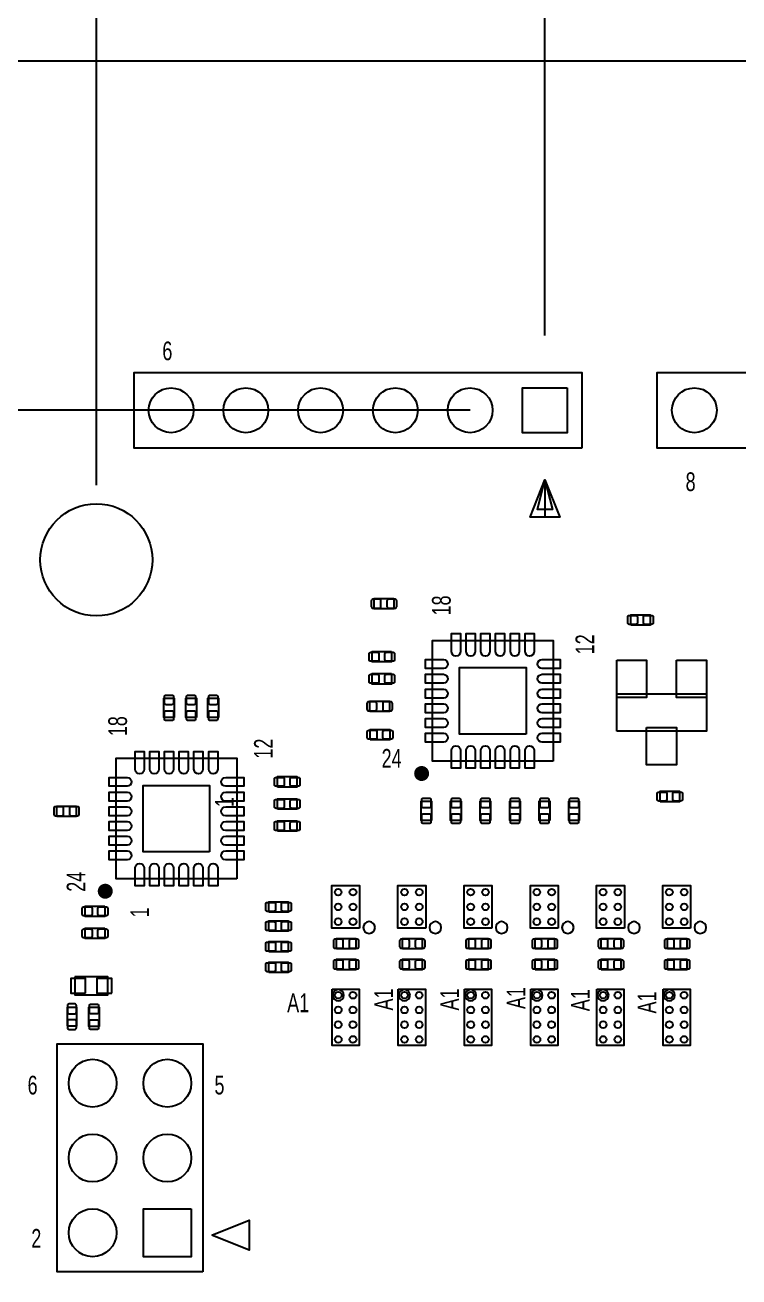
# Model space of a CAD drawing. Extents: x -44 to 161, y -41 to 105.
# Drawn here: x 45.61 to 69.87, y 24.43 to 66.96 of the extents above; entities that cross this region are included whole.
import ezdxf
from ezdxf.enums import TextEntityAlignment as Align

# ---------------------------------------------------------------- set-up
doc = ezdxf.new("R2010")
doc.units = 0
for name, color, linetype in [('BG_DIMENSIONS_ASSEMBLY', 140, 'CONTINUOUS'), ('BG_OUTLINE', 171, 'CONTINUOUS'), ('PG_ASSEMBLY_TOP', 111, 'CONTINUOUS'), ('PIN_TOP', 4, 'CONTINUOUS')]:
    doc.layers.add(name, color=color, linetype=linetype)

msp = doc.modelspace()

# ---------------------------------------------------------------- linework, layer by layer
at = {"layer": 'BG_DIMENSIONS_ASSEMBLY'}
for points in [[(63.2698, 56.4118), (63.2698, 84.4298)], [(48.0298, 51.3318), (48.0298, 83.7252)], [(60.7298, 53.8718), (-8.5492, 53.8718), (-12.0492, 56.801), (-22.678, 56.801)]]:
    msp.add_lwpolyline(points, dxfattribs=at)
at = {"layer": 'BG_OUTLINE'}
msp.add_lwpolyline([(-6.25, -6.25), (115.9748, -6.25), (115.9748, 65.7336), (-6.25, 65.7336), (-6.25, -6.25)], dxfattribs=at)
at = {"layer": 'PG_ASSEMBLY_TOP'}
for points in [[(64.5398, 52.6018), (64.5398, 55.1418), (49.2998, 55.1418), (49.2998, 52.6018), (64.5398, 52.6018)], [(87.3998, 52.6018), (87.3998, 55.1418), (67.0798, 55.1418), (67.0798, 52.6018), (87.3998, 52.6018)], [(63.2734, 51.5137), (63.7814, 50.2437), (62.7654, 50.2437), (63.2734, 51.5137), (63.5274, 50.4977), (63.0194, 50.4977), (63.2734, 51.5137), (63.2734, 50.2437)], [(58.1335, 47.4788), (58.1335, 47.1232), (57.4731, 47.1232), (57.4731, 47.4788), (58.1335, 47.4788)], [(66.1865, 46.5722), (66.1865, 46.9278), (66.8469, 46.9278), (66.8469, 46.5722), (66.1865, 46.5722)], [(63.55, 41.95), (59.45, 41.95), (59.45, 46.05), (63.55, 46.05), (63.55, 41.95)], [(58.0635, 45.6778), (58.0635, 45.3222), (57.4031, 45.3222), (57.4031, 45.6778), (58.0635, 45.6778)], [(58.0635, 44.9278), (58.0635, 44.5722), (57.4031, 44.5722), (57.4031, 44.9278), (58.0635, 44.9278)], [(50.6778, 43.4365), (50.3222, 43.4365), (50.3222, 44.0969), (50.6778, 44.0969), (50.6778, 43.4365)], [(51.4278, 43.4365), (51.0722, 43.4365), (51.0722, 44.0969), (51.4278, 44.0969), (51.4278, 43.4365)], [(52.1778, 43.4365), (51.8222, 43.4365), (51.8222, 44.0969), (52.1778, 44.0969), (52.1778, 43.4365)], [(57.3278, 43.6372), (57.3278, 43.9928), (57.9882, 43.9928), (57.9882, 43.6372), (57.3278, 43.6372)], [(57.3373, 42.6732), (57.3373, 43.0288), (57.9977, 43.0288), (57.9977, 42.6732), (57.3373, 42.6732)], [(52.8, 37.95), (48.7, 37.95), (48.7, 42.05), (52.8, 42.05), (52.8, 37.95)], [(54.1865, 41.0722), (54.1865, 41.4278), (54.8469, 41.4278), (54.8469, 41.0722), (54.1865, 41.0722)], [(67.1865, 40.5722), (67.1865, 40.9278), (67.8469, 40.9278), (67.8469, 40.5722), (67.1865, 40.5722)], [(46.6865, 40.0722), (46.6865, 40.4278), (47.3469, 40.4278), (47.3469, 40.0722), (46.6865, 40.0722)], [(54.1865, 40.3222), (54.1865, 40.6778), (54.8469, 40.6778), (54.8469, 40.3222), (54.1865, 40.3222)], [(59.4198, 39.9365), (59.0642, 39.9365), (59.0642, 40.5969), (59.4198, 40.5969), (59.4198, 39.9365)], [(60.4238, 39.9365), (60.0682, 39.9365), (60.0682, 40.5969), (60.4238, 40.5969), (60.4238, 39.9365)], [(61.4278, 39.9365), (61.0722, 39.9365), (61.0722, 40.5969), (61.4278, 40.5969), (61.4278, 39.9365)], [(62.4318, 39.9365), (62.0762, 39.9365), (62.0762, 40.5969), (62.4318, 40.5969), (62.4318, 39.9365)], [(63.4358, 39.9365), (63.0802, 39.9365), (63.0802, 40.5969), (63.4358, 40.5969), (63.4358, 39.9365)], [(64.4398, 39.9365), (64.0842, 39.9365), (64.0842, 40.5969), (64.4398, 40.5969), (64.4398, 39.9365)], [(54.1865, 39.5722), (54.1865, 39.9278), (54.8469, 39.9278), (54.8469, 39.5722), (54.1865, 39.5722)], [(56.9724, 36.2761), (56.0276, 36.2761), (56.0276, 37.7239), (56.9724, 37.7239), (56.9724, 36.2761)], [(59.2224, 36.2761), (58.2776, 36.2761), (58.2776, 37.7239), (59.2224, 37.7239), (59.2224, 36.2761)], [(61.4724, 36.2761), (60.5276, 36.2761), (60.5276, 37.7239), (61.4724, 37.7239), (61.4724, 36.2761)], [(63.7224, 36.2761), (62.7776, 36.2761), (62.7776, 37.7239), (63.7224, 37.7239), (63.7224, 36.2761)], [(65.9724, 36.2761), (65.0276, 36.2761), (65.0276, 37.7239), (65.9724, 37.7239), (65.9724, 36.2761)], [(68.2224, 36.2761), (67.2776, 36.2761), (67.2776, 37.7239), (68.2224, 37.7239), (68.2224, 36.2761)], [(48.3143, 37.0288), (48.3143, 36.6732), (47.6539, 36.6732), (47.6539, 37.0288), (48.3143, 37.0288)], [(53.8873, 36.8232), (53.8873, 37.1788), (54.5477, 37.1788), (54.5477, 36.8232), (53.8873, 36.8232)], [(48.3143, 36.2788), (48.3143, 35.9232), (47.6539, 35.9232), (47.6539, 36.2788), (48.3143, 36.2788)], [(53.8873, 36.1732), (53.8873, 36.5288), (54.5477, 36.5288), (54.5477, 36.1732), (53.8873, 36.1732)], [(53.8873, 35.4732), (53.8873, 35.8288), (54.5477, 35.8288), (54.5477, 35.4732), (53.8873, 35.4732)], [(56.1865, 35.5722), (56.1865, 35.9278), (56.8469, 35.9278), (56.8469, 35.5722), (56.1865, 35.5722)], [(58.4365, 35.5722), (58.4365, 35.9278), (59.0969, 35.9278), (59.0969, 35.5722), (58.4365, 35.5722)], [(60.6865, 35.5722), (60.6865, 35.9278), (61.3469, 35.9278), (61.3469, 35.5722), (60.6865, 35.5722)], [(62.9365, 35.5722), (62.9365, 35.9278), (63.5969, 35.9278), (63.5969, 35.5722), (62.9365, 35.5722)], [(65.1865, 35.5722), (65.1865, 35.9278), (65.8469, 35.9278), (65.8469, 35.5722), (65.1865, 35.5722)], [(67.4365, 35.5722), (67.4365, 35.9278), (68.0969, 35.9278), (68.0969, 35.5722), (67.4365, 35.5722)], [(53.8873, 34.7732), (53.8873, 35.1288), (54.5477, 35.1288), (54.5477, 34.7732), (53.8873, 34.7732)], [(56.1865, 34.8672), (56.1865, 35.2228), (56.8469, 35.2228), (56.8469, 34.8672), (56.1865, 34.8672)], [(58.4365, 34.8672), (58.4365, 35.2228), (59.0969, 35.2228), (59.0969, 34.8672), (58.4365, 34.8672)], [(60.6865, 34.8672), (60.6865, 35.2228), (61.3469, 35.2228), (61.3469, 34.8672), (60.6865, 34.8672)], [(62.9365, 34.8672), (62.9365, 35.2228), (63.5969, 35.2228), (63.5969, 34.8672), (62.9365, 34.8672)], [(65.1865, 34.8672), (65.1865, 35.2228), (65.8469, 35.2228), (65.8469, 34.8672), (65.1865, 34.8672)], [(67.4365, 34.8672), (67.4365, 35.2228), (68.0969, 35.2228), (68.0969, 34.8672), (67.4365, 34.8672)], [(47.2987, 34.6254), (47.2987, 34.0158), (48.4163, 34.0158), (48.4163, 34.6254), (47.2987, 34.6254)], [(56.041, 34.209), (56.959, 34.209), (56.959, 32.291), (56.041, 32.291), (56.041, 34.209)], [(58.291, 34.209), (59.209, 34.209), (59.209, 32.291), (58.291, 32.291), (58.291, 34.209)], [(60.541, 34.209), (61.459, 34.209), (61.459, 32.291), (60.541, 32.291), (60.541, 34.209)], [(62.791, 34.209), (63.709, 34.209), (63.709, 32.291), (62.791, 32.291), (62.791, 34.209)], [(65.041, 34.209), (65.959, 34.209), (65.959, 32.291), (65.041, 32.291), (65.041, 34.209)], [(67.291, 34.209), (68.209, 34.209), (68.209, 32.291), (67.291, 32.291), (67.291, 34.209)], [(47.036, 32.9567), (47.3662, 32.9567), (47.3662, 33.5867), (47.036, 33.5867), (47.036, 32.9567)], [(48.1286, 32.9375), (47.773, 32.9375), (47.773, 33.5979), (48.1286, 33.5979), (48.1286, 32.9375)], [(51.6493, 24.5983), (46.6963, 24.5983), (46.6963, 32.3453), (51.6493, 32.3453), (51.6493, 24.5983)]]:
    msp.add_lwpolyline(points, dxfattribs=at)
for points in [[(65.71, 42.972), (65.71, 44.242), (68.758, 44.242), (68.758, 42.972)], [(51.9526, 25.8459), (53.2226, 26.3539), (53.2226, 25.3379)]]:
    msp.add_lwpolyline(points, close=True, dxfattribs=at)
at = {"layer": 'PG_ASSEMBLY_TOP', "const_width": 0.254}
for points in [[(59.2101, 41.5332, 1), (58.9561, 41.5332, 1), (59.2101, 41.5332)], [(48.4601, 37.5332, 1), (48.2061, 37.5332, 1), (48.4601, 37.5332)]]:
    msp.add_lwpolyline(points, format="xyb", dxfattribs=at)
at = {"layer": 'PG_ASSEMBLY_TOP'}
for points in [[(57.5, 36.3, 1), (57.1, 36.3, 1)], [(59.75, 36.3, 1), (59.35, 36.3, 1)], [(62, 36.3, 1), (61.6, 36.3, 1)], [(64.25, 36.3, 1), (63.85, 36.3, 1)], [(66.5, 36.3, 1), (66.1, 36.3, 1)], [(68.75, 36.3, 1), (68.35, 36.3, 1)]]:
    msp.add_lwpolyline(points, format="xyb", close=True, dxfattribs=at)
for points in [[(56.4405, 34, 1), (56.0595, 34, 1), (56.4405, 34)], [(58.6905, 34, 1), (58.3095, 34, 1), (58.6905, 34)], [(60.9405, 34, 1), (60.5595, 34, 1), (60.9405, 34)], [(63.1905, 34, 1), (62.8095, 34, 1), (63.1905, 34)], [(65.4405, 34, 1), (65.0595, 34, 1), (65.4405, 34)], [(67.6905, 34, 1), (67.3095, 34, 1), (67.6905, 34)]]:
    msp.add_lwpolyline(points, format="xyb", dxfattribs=at)
at = {"layer": 'PIN_TOP'}
for points in [[(64.0318, 54.6338), (64.0318, 53.1098), (62.5078, 53.1098), (62.5078, 54.6338)], [(62.6303, 42.8697), (60.3697, 42.8697), (60.3697, 45.1303), (62.6303, 45.1303)], [(65.71, 45.385), (66.726, 45.385), (66.726, 44.115), (65.71, 44.115)], [(67.742, 45.385), (68.758, 45.385), (68.758, 44.115), (67.742, 44.115)], [(66.726, 43.099), (67.742, 43.099), (67.742, 41.829), (66.726, 41.829)], [(51.8803, 38.8697), (49.6197, 38.8697), (49.6197, 41.1303), (51.8803, 41.1303)], [(47.667, 34.0666), (47.667, 34.5746), (47.159, 34.5746), (47.159, 34.0666)], [(48.556, 34.0666), (48.556, 34.5746), (48.048, 34.5746), (48.048, 34.0666)], [(51.2556, 26.7446), (51.2556, 25.119), (49.63, 25.119), (49.63, 26.7446)]]:
    msp.add_lwpolyline(points, close=True, dxfattribs=at)
for points in [[(57.4223, 47.1486), (57.6509, 47.1486, 0.414214), (57.7017, 47.1994), (57.7017, 47.4026, 0.414214), (57.6509, 47.4534), (57.4223, 47.4534, 0.414214), (57.3715, 47.4026), (57.3715, 47.1994, 0.414214)], [(57.9557, 47.1486), (58.1843, 47.1486, 0.414214), (58.2351, 47.1994), (58.2351, 47.4026, 0.414214), (58.1843, 47.4534), (57.9557, 47.4534, 0.414214), (57.9049, 47.4026), (57.9049, 47.1994, 0.414214)], [(66.0849, 46.6484), (66.0849, 46.8516, -0.414214), (66.1357, 46.9024), (66.3643, 46.9024, -0.414214), (66.4151, 46.8516), (66.4151, 46.6484, -0.414214), (66.3643, 46.5976), (66.1357, 46.5976, -0.414214)], [(66.6183, 46.6484), (66.6183, 46.8516, -0.414214), (66.6691, 46.9024), (66.8977, 46.9024, -0.414214), (66.9485, 46.8516), (66.9485, 46.6484, -0.414214), (66.8977, 46.5976), (66.6691, 46.5976, -0.414214)], [(60.0976, 45.6767), (60.0976, 46.2863), (60.4024, 46.2863), (60.4024, 45.6767, -1)], [(60.5976, 45.6767), (60.5976, 46.2863), (60.9024, 46.2863), (60.9024, 45.6767, -1)], [(61.0976, 45.6767), (61.0976, 46.2863), (61.4024, 46.2863), (61.4024, 45.6767, -1)], [(61.5976, 45.6767), (61.5976, 46.2863), (61.9024, 46.2863), (61.9024, 45.6767, -1)], [(62.0976, 45.6767), (62.0976, 46.2863), (62.4024, 46.2863), (62.4024, 45.6767, -1)], [(62.5976, 45.6767), (62.5976, 46.2863), (62.9024, 46.2863), (62.9024, 45.6767, -1)], [(57.6317, 45.6016), (57.6317, 45.3984, -0.414214), (57.5809, 45.3476), (57.3523, 45.3476, -0.414214), (57.3015, 45.3984), (57.3015, 45.6016, -0.414214), (57.3523, 45.6524), (57.5809, 45.6524, -0.414214)], [(58.1651, 45.6016), (58.1651, 45.3984, -0.414214), (58.1143, 45.3476), (57.8857, 45.3476, -0.414214), (57.8349, 45.3984), (57.8349, 45.6016, -0.414214), (57.8857, 45.6524), (58.1143, 45.6524, -0.414214)], [(59.8233, 45.0976), (59.2137, 45.0976), (59.2137, 45.4024), (59.8233, 45.4024, -1)], [(63.1767, 45.4024), (63.7863, 45.4024), (63.7863, 45.0976), (63.1767, 45.0976, -1)], [(57.6317, 44.8516), (57.6317, 44.6484, -0.414214), (57.5809, 44.5976), (57.3523, 44.5976, -0.414214), (57.3015, 44.6484), (57.3015, 44.8516, -0.414214), (57.3523, 44.9024), (57.5809, 44.9024, -0.414214)], [(58.1651, 44.8516), (58.1651, 44.6484, -0.414214), (58.1143, 44.5976), (57.8857, 44.5976, -0.414214), (57.8349, 44.6484), (57.8349, 44.8516, -0.414214), (57.8857, 44.9024), (58.1143, 44.9024, -0.414214)], [(59.8233, 44.5976), (59.2137, 44.5976), (59.2137, 44.9024), (59.8233, 44.9024, -1)], [(63.1767, 44.9024), (63.7863, 44.9024), (63.7863, 44.5976), (63.1767, 44.5976, -1)], [(59.8233, 44.0976), (59.2137, 44.0976), (59.2137, 44.4024), (59.8233, 44.4024, -1)], [(63.1767, 44.4024), (63.7863, 44.4024), (63.7863, 44.0976), (63.1767, 44.0976, -1)], [(50.6016, 43.8683), (50.3984, 43.8683, -0.414214), (50.3476, 43.9191), (50.3476, 44.1477, -0.414214), (50.3984, 44.1985), (50.6016, 44.1985, -0.414214), (50.6524, 44.1477), (50.6524, 43.9191, -0.414214)], [(51.3516, 43.8683), (51.1484, 43.8683, -0.414214), (51.0976, 43.9191), (51.0976, 44.1477, -0.414214), (51.1484, 44.1985), (51.3516, 44.1985, -0.414214), (51.4024, 44.1477), (51.4024, 43.9191, -0.414214)], [(52.1016, 43.8683), (51.8984, 43.8683, -0.414214), (51.8476, 43.9191), (51.8476, 44.1477, -0.414214), (51.8984, 44.1985), (52.1016, 44.1985, -0.414214), (52.1524, 44.1477), (52.1524, 43.9191, -0.414214)], [(57.5056, 43.9674), (57.277, 43.9674, 0.414214), (57.2262, 43.9166), (57.2262, 43.7134, 0.414214), (57.277, 43.6626), (57.5056, 43.6626, 0.414214), (57.5564, 43.7134), (57.5564, 43.9166, 0.414214)], [(58.039, 43.9674), (57.8104, 43.9674, 0.414214), (57.7596, 43.9166), (57.7596, 43.7134, 0.414214), (57.8104, 43.6626), (58.039, 43.6626, 0.414214), (58.0898, 43.7134), (58.0898, 43.9166, 0.414214)], [(59.8233, 43.5976), (59.2137, 43.5976), (59.2137, 43.9024), (59.8233, 43.9024, -1)], [(63.1767, 43.9024), (63.7863, 43.9024), (63.7863, 43.5976), (63.1767, 43.5976, -1)], [(50.6016, 43.3349), (50.3984, 43.3349, -0.414214), (50.3476, 43.3857), (50.3476, 43.6143, -0.414214), (50.3984, 43.6651), (50.6016, 43.6651, -0.414214), (50.6524, 43.6143), (50.6524, 43.3857, -0.414214)], [(51.3516, 43.3349), (51.1484, 43.3349, -0.414214), (51.0976, 43.3857), (51.0976, 43.6143, -0.414214), (51.1484, 43.6651), (51.3516, 43.6651, -0.414214), (51.4024, 43.6143), (51.4024, 43.3857, -0.414214)], [(52.1016, 43.3349), (51.8984, 43.3349, -0.414214), (51.8476, 43.3857), (51.8476, 43.6143, -0.414214), (51.8984, 43.6651), (52.1016, 43.6651, -0.414214), (52.1524, 43.6143), (52.1524, 43.3857, -0.414214)], [(59.8233, 43.0976), (59.2137, 43.0976), (59.2137, 43.4024), (59.8233, 43.4024, -1)], [(63.1767, 43.4024), (63.7863, 43.4024), (63.7863, 43.0976), (63.1767, 43.0976, -1)], [(57.2357, 42.7494), (57.2357, 42.9526, -0.414214), (57.2865, 43.0034), (57.5151, 43.0034, -0.414214), (57.5659, 42.9526), (57.5659, 42.7494, -0.414214), (57.5151, 42.6986), (57.2865, 42.6986, -0.414214)], [(57.7691, 42.7494), (57.7691, 42.9526, -0.414214), (57.8199, 43.0034), (58.0485, 43.0034, -0.414214), (58.0993, 42.9526), (58.0993, 42.7494, -0.414214), (58.0485, 42.6986), (57.8199, 42.6986, -0.414214)], [(59.8233, 42.5976), (59.2137, 42.5976), (59.2137, 42.9024), (59.8233, 42.9024, -1)], [(63.1767, 42.9024), (63.7863, 42.9024), (63.7863, 42.5976), (63.1767, 42.5976, -1)], [(49.3476, 41.6767), (49.3476, 42.2863), (49.6524, 42.2863), (49.6524, 41.6767, -1)], [(49.8476, 41.6767), (49.8476, 42.2863), (50.1524, 42.2863), (50.1524, 41.6767, -1)], [(50.3476, 41.6767), (50.3476, 42.2863), (50.6524, 42.2863), (50.6524, 41.6767, -1)], [(50.8476, 41.6767), (50.8476, 42.2863), (51.1524, 42.2863), (51.1524, 41.6767, -1)], [(51.3476, 41.6767), (51.3476, 42.2863), (51.6524, 42.2863), (51.6524, 41.6767, -1)], [(51.8476, 41.6767), (51.8476, 42.2863), (52.1524, 42.2863), (52.1524, 41.6767, -1)], [(60.4024, 42.3233), (60.4024, 41.7137), (60.0976, 41.7137), (60.0976, 42.3233, -1)], [(60.9024, 42.3233), (60.9024, 41.7137), (60.5976, 41.7137), (60.5976, 42.3233, -1)], [(61.4024, 42.3233), (61.4024, 41.7137), (61.0976, 41.7137), (61.0976, 42.3233, -1)], [(61.9024, 42.3233), (61.9024, 41.7137), (61.5976, 41.7137), (61.5976, 42.3233, -1)], [(62.4024, 42.3233), (62.4024, 41.7137), (62.0976, 41.7137), (62.0976, 42.3233, -1)], [(62.9024, 42.3233), (62.9024, 41.7137), (62.5976, 41.7137), (62.5976, 42.3233, -1)], [(49.0733, 41.0976), (48.4637, 41.0976), (48.4637, 41.4024), (49.0733, 41.4024, -1)], [(52.4267, 41.4024), (53.0363, 41.4024), (53.0363, 41.0976), (52.4267, 41.0976, -1)], [(54.0849, 41.1484), (54.0849, 41.3516, -0.414214), (54.1357, 41.4024), (54.3643, 41.4024, -0.414214), (54.4151, 41.3516), (54.4151, 41.1484, -0.414214), (54.3643, 41.0976), (54.1357, 41.0976, -0.414214)], [(54.6183, 41.1484), (54.6183, 41.3516, -0.414214), (54.6691, 41.4024), (54.8977, 41.4024, -0.414214), (54.9485, 41.3516), (54.9485, 41.1484, -0.414214), (54.8977, 41.0976), (54.6691, 41.0976, -0.414214)], [(49.0733, 40.5976), (48.4637, 40.5976), (48.4637, 40.9024), (49.0733, 40.9024, -1)], [(52.4267, 40.9024), (53.0363, 40.9024), (53.0363, 40.5976), (52.4267, 40.5976, -1)], [(67.0849, 40.6484), (67.0849, 40.8516, -0.414214), (67.1357, 40.9024), (67.3643, 40.9024, -0.414214), (67.4151, 40.8516), (67.4151, 40.6484, -0.414214), (67.3643, 40.5976), (67.1357, 40.5976, -0.414214)], [(67.6183, 40.6484), (67.6183, 40.8516, -0.414214), (67.6691, 40.9024), (67.8977, 40.9024, -0.414214), (67.9485, 40.8516), (67.9485, 40.6484, -0.414214), (67.8977, 40.5976), (67.6691, 40.5976, -0.414214)], [(54.0849, 40.3984), (54.0849, 40.6016, -0.414214), (54.1357, 40.6524), (54.3643, 40.6524, -0.414214), (54.4151, 40.6016), (54.4151, 40.3984, -0.414214), (54.3643, 40.3476), (54.1357, 40.3476, -0.414214)], [(54.6183, 40.3984), (54.6183, 40.6016, -0.414214), (54.6691, 40.6524), (54.8977, 40.6524, -0.414214), (54.9485, 40.6016), (54.9485, 40.3984, -0.414214), (54.8977, 40.3476), (54.6691, 40.3476, -0.414214)], [(59.3436, 40.3683), (59.1404, 40.3683, -0.414214), (59.0896, 40.4191), (59.0896, 40.6477, -0.414214), (59.1404, 40.6985), (59.3436, 40.6985, -0.414214), (59.3944, 40.6477), (59.3944, 40.4191, -0.414214)], [(60.3476, 40.3683), (60.1444, 40.3683, -0.414214), (60.0936, 40.4191), (60.0936, 40.6477, -0.414214), (60.1444, 40.6985), (60.3476, 40.6985, -0.414214), (60.3984, 40.6477), (60.3984, 40.4191, -0.414214)], [(61.3516, 40.3683), (61.1484, 40.3683, -0.414214), (61.0976, 40.4191), (61.0976, 40.6477, -0.414214), (61.1484, 40.6985), (61.3516, 40.6985, -0.414214), (61.4024, 40.6477), (61.4024, 40.4191, -0.414214)], [(62.3556, 40.3683), (62.1524, 40.3683, -0.414214), (62.1016, 40.4191), (62.1016, 40.6477, -0.414214), (62.1524, 40.6985), (62.3556, 40.6985, -0.414214), (62.4064, 40.6477), (62.4064, 40.4191, -0.414214)], [(63.3596, 40.3683), (63.1564, 40.3683, -0.414214), (63.1056, 40.4191), (63.1056, 40.6477, -0.414214), (63.1564, 40.6985), (63.3596, 40.6985, -0.414214), (63.4104, 40.6477), (63.4104, 40.4191, -0.414214)], [(64.3636, 40.3683), (64.1604, 40.3683, -0.414214), (64.1096, 40.4191), (64.1096, 40.6477, -0.414214), (64.1604, 40.6985), (64.3636, 40.6985, -0.414214), (64.4144, 40.6477), (64.4144, 40.4191, -0.414214)], [(46.8643, 40.4024), (46.6357, 40.4024, 0.414214), (46.5849, 40.3516), (46.5849, 40.1484, 0.414214), (46.6357, 40.0976), (46.8643, 40.0976, 0.414214), (46.9151, 40.1484), (46.9151, 40.3516, 0.414214)], [(47.3977, 40.4024), (47.1691, 40.4024, 0.414214), (47.1183, 40.3516), (47.1183, 40.1484, 0.414214), (47.1691, 40.0976), (47.3977, 40.0976, 0.414214), (47.4485, 40.1484), (47.4485, 40.3516, 0.414214)], [(49.0733, 40.0976), (48.4637, 40.0976), (48.4637, 40.4024), (49.0733, 40.4024, -1)], [(52.4267, 40.4024), (53.0363, 40.4024), (53.0363, 40.0976), (52.4267, 40.0976, -1)], [(59.3436, 39.8349), (59.1404, 39.8349, -0.414214), (59.0896, 39.8857), (59.0896, 40.1143, -0.414214), (59.1404, 40.1651), (59.3436, 40.1651, -0.414214), (59.3944, 40.1143), (59.3944, 39.8857, -0.414214)], [(60.3476, 39.8349), (60.1444, 39.8349, -0.414214), (60.0936, 39.8857), (60.0936, 40.1143, -0.414214), (60.1444, 40.1651), (60.3476, 40.1651, -0.414214), (60.3984, 40.1143), (60.3984, 39.8857, -0.414214)], [(61.3516, 39.8349), (61.1484, 39.8349, -0.414214), (61.0976, 39.8857), (61.0976, 40.1143, -0.414214), (61.1484, 40.1651), (61.3516, 40.1651, -0.414214), (61.4024, 40.1143), (61.4024, 39.8857, -0.414214)], [(62.3556, 39.8349), (62.1524, 39.8349, -0.414214), (62.1016, 39.8857), (62.1016, 40.1143, -0.414214), (62.1524, 40.1651), (62.3556, 40.1651, -0.414214), (62.4064, 40.1143), (62.4064, 39.8857, -0.414214)], [(63.3596, 39.8349), (63.1564, 39.8349, -0.414214), (63.1056, 39.8857), (63.1056, 40.1143, -0.414214), (63.1564, 40.1651), (63.3596, 40.1651, -0.414214), (63.4104, 40.1143), (63.4104, 39.8857, -0.414214)], [(64.3636, 39.8349), (64.1604, 39.8349, -0.414214), (64.1096, 39.8857), (64.1096, 40.1143, -0.414214), (64.1604, 40.1651), (64.3636, 40.1651, -0.414214), (64.4144, 40.1143), (64.4144, 39.8857, -0.414214)], [(49.0733, 39.5976), (48.4637, 39.5976), (48.4637, 39.9024), (49.0733, 39.9024, -1)], [(52.4267, 39.9024), (53.0363, 39.9024), (53.0363, 39.5976), (52.4267, 39.5976, -1)], [(54.0849, 39.6484), (54.0849, 39.8516, -0.414214), (54.1357, 39.9024), (54.3643, 39.9024, -0.414214), (54.4151, 39.8516), (54.4151, 39.6484, -0.414214), (54.3643, 39.5976), (54.1357, 39.5976, -0.414214)], [(54.6183, 39.6484), (54.6183, 39.8516, -0.414214), (54.6691, 39.9024), (54.8977, 39.9024, -0.414214), (54.9485, 39.8516), (54.9485, 39.6484, -0.414214), (54.8977, 39.5976), (54.6691, 39.5976, -0.414214)], [(49.0733, 39.0976), (48.4637, 39.0976), (48.4637, 39.4024), (49.0733, 39.4024, -1)], [(52.4267, 39.4024), (53.0363, 39.4024), (53.0363, 39.0976), (52.4267, 39.0976, -1)], [(49.0733, 38.5976), (48.4637, 38.5976), (48.4637, 38.9024), (49.0733, 38.9024, -1)], [(52.4267, 38.9024), (53.0363, 38.9024), (53.0363, 38.5976), (52.4267, 38.5976, -1)], [(49.6524, 38.3233), (49.6524, 37.7137), (49.3476, 37.7137), (49.3476, 38.3233, -1)], [(50.1524, 38.3233), (50.1524, 37.7137), (49.8476, 37.7137), (49.8476, 38.3233, -1)], [(50.6524, 38.3233), (50.6524, 37.7137), (50.3476, 37.7137), (50.3476, 38.3233, -1)], [(51.1524, 38.3233), (51.1524, 37.7137), (50.8476, 37.7137), (50.8476, 38.3233, -1)], [(51.6524, 38.3233), (51.6524, 37.7137), (51.3476, 37.7137), (51.3476, 38.3233, -1)], [(52.1524, 38.3233), (52.1524, 37.7137), (51.8476, 37.7137), (51.8476, 38.3233, -1)], [(47.8825, 36.9526), (47.8825, 36.7494, -0.414214), (47.8317, 36.6986), (47.6031, 36.6986, -0.414214), (47.5523, 36.7494), (47.5523, 36.9526, -0.414214), (47.6031, 37.0034), (47.8317, 37.0034, -0.414214)], [(48.4159, 36.9526), (48.4159, 36.7494, -0.414214), (48.3651, 36.6986), (48.1365, 36.6986, -0.414214), (48.0857, 36.7494), (48.0857, 36.9526, -0.414214), (48.1365, 37.0034), (48.3651, 37.0034, -0.414214)], [(53.7857, 36.8994), (53.7857, 37.1026, -0.414214), (53.8365, 37.1534), (54.0651, 37.1534, -0.414214), (54.1159, 37.1026), (54.1159, 36.8994, -0.414214), (54.0651, 36.8486), (53.8365, 36.8486, -0.414214)], [(54.3191, 36.8994), (54.3191, 37.1026, -0.414214), (54.3699, 37.1534), (54.5985, 37.1534, -0.414214), (54.6493, 37.1026), (54.6493, 36.8994, -0.414214), (54.5985, 36.8486), (54.3699, 36.8486, -0.414214)], [(47.8825, 36.2026), (47.8825, 35.9994, -0.414214), (47.8317, 35.9486), (47.6031, 35.9486, -0.414214), (47.5523, 35.9994), (47.5523, 36.2026, -0.414214), (47.6031, 36.2534), (47.8317, 36.2534, -0.414214)], [(48.4159, 36.2026), (48.4159, 35.9994, -0.414214), (48.3651, 35.9486), (48.1365, 35.9486, -0.414214), (48.0857, 35.9994), (48.0857, 36.2026, -0.414214), (48.1365, 36.2534), (48.3651, 36.2534, -0.414214)], [(53.7857, 36.2494), (53.7857, 36.4526, -0.414214), (53.8365, 36.5034), (54.0651, 36.5034, -0.414214), (54.1159, 36.4526), (54.1159, 36.2494, -0.414214), (54.0651, 36.1986), (53.8365, 36.1986, -0.414214)], [(54.3191, 36.2494), (54.3191, 36.4526, -0.414214), (54.3699, 36.5034), (54.5985, 36.5034, -0.414214), (54.6493, 36.4526), (54.6493, 36.2494, -0.414214), (54.5985, 36.1986), (54.3699, 36.1986, -0.414214)], [(53.7857, 35.5494), (53.7857, 35.7526, -0.414214), (53.8365, 35.8034), (54.0651, 35.8034, -0.414214), (54.1159, 35.7526), (54.1159, 35.5494, -0.414214), (54.0651, 35.4986), (53.8365, 35.4986, -0.414214)], [(54.3191, 35.5494), (54.3191, 35.7526, -0.414214), (54.3699, 35.8034), (54.5985, 35.8034, -0.414214), (54.6493, 35.7526), (54.6493, 35.5494, -0.414214), (54.5985, 35.4986), (54.3699, 35.4986, -0.414214)], [(56.3643, 35.9024), (56.1357, 35.9024, 0.414214), (56.0849, 35.8516), (56.0849, 35.6484, 0.414214), (56.1357, 35.5976), (56.3643, 35.5976, 0.414214), (56.4151, 35.6484), (56.4151, 35.8516, 0.414214)], [(56.8977, 35.9024), (56.6691, 35.9024, 0.414214), (56.6183, 35.8516), (56.6183, 35.6484, 0.414214), (56.6691, 35.5976), (56.8977, 35.5976, 0.414214), (56.9485, 35.6484), (56.9485, 35.8516, 0.414214)], [(58.6143, 35.9024), (58.3857, 35.9024, 0.414214), (58.3349, 35.8516), (58.3349, 35.6484, 0.414214), (58.3857, 35.5976), (58.6143, 35.5976, 0.414214), (58.6651, 35.6484), (58.6651, 35.8516, 0.414214)], [(59.1477, 35.9024), (58.9191, 35.9024, 0.414214), (58.8683, 35.8516), (58.8683, 35.6484, 0.414214), (58.9191, 35.5976), (59.1477, 35.5976, 0.414214), (59.1985, 35.6484), (59.1985, 35.8516, 0.414214)], [(60.8643, 35.9024), (60.6357, 35.9024, 0.414214), (60.5849, 35.8516), (60.5849, 35.6484, 0.414214), (60.6357, 35.5976), (60.8643, 35.5976, 0.414214), (60.9151, 35.6484), (60.9151, 35.8516, 0.414214)], [(61.3977, 35.9024), (61.1691, 35.9024, 0.414214), (61.1183, 35.8516), (61.1183, 35.6484, 0.414214), (61.1691, 35.5976), (61.3977, 35.5976, 0.414214), (61.4485, 35.6484), (61.4485, 35.8516, 0.414214)], [(63.1143, 35.9024), (62.8857, 35.9024, 0.414214), (62.8349, 35.8516), (62.8349, 35.6484, 0.414214), (62.8857, 35.5976), (63.1143, 35.5976, 0.414214), (63.1651, 35.6484), (63.1651, 35.8516, 0.414214)], [(63.6477, 35.9024), (63.4191, 35.9024, 0.414214), (63.3683, 35.8516), (63.3683, 35.6484, 0.414214), (63.4191, 35.5976), (63.6477, 35.5976, 0.414214), (63.6985, 35.6484), (63.6985, 35.8516, 0.414214)], [(65.3643, 35.9024), (65.1357, 35.9024, 0.414214), (65.0849, 35.8516), (65.0849, 35.6484, 0.414214), (65.1357, 35.5976), (65.3643, 35.5976, 0.414214), (65.4151, 35.6484), (65.4151, 35.8516, 0.414214)], [(65.8977, 35.9024), (65.6691, 35.9024, 0.414214), (65.6183, 35.8516), (65.6183, 35.6484, 0.414214), (65.6691, 35.5976), (65.8977, 35.5976, 0.414214), (65.9485, 35.6484), (65.9485, 35.8516, 0.414214)], [(67.6143, 35.9024), (67.3857, 35.9024, 0.414214), (67.3349, 35.8516), (67.3349, 35.6484, 0.414214), (67.3857, 35.5976), (67.6143, 35.5976, 0.414214), (67.6651, 35.6484), (67.6651, 35.8516, 0.414214)], [(68.1477, 35.9024), (67.9191, 35.9024, 0.414214), (67.8683, 35.8516), (67.8683, 35.6484, 0.414214), (67.9191, 35.5976), (68.1477, 35.5976, 0.414214), (68.1985, 35.6484), (68.1985, 35.8516, 0.414214)], [(53.7857, 34.8494), (53.7857, 35.0526, -0.414214), (53.8365, 35.1034), (54.0651, 35.1034, -0.414214), (54.1159, 35.0526), (54.1159, 34.8494, -0.414214), (54.0651, 34.7986), (53.8365, 34.7986, -0.414214)], [(54.3191, 34.8494), (54.3191, 35.0526, -0.414214), (54.3699, 35.1034), (54.5985, 35.1034, -0.414214), (54.6493, 35.0526), (54.6493, 34.8494, -0.414214), (54.5985, 34.7986), (54.3699, 34.7986, -0.414214)], [(56.3643, 35.1974), (56.1357, 35.1974, 0.414214), (56.0849, 35.1466), (56.0849, 34.9434, 0.414214), (56.1357, 34.8926), (56.3643, 34.8926, 0.414214), (56.4151, 34.9434), (56.4151, 35.1466, 0.414214)], [(56.8977, 35.1974), (56.6691, 35.1974, 0.414214), (56.6183, 35.1466), (56.6183, 34.9434, 0.414214), (56.6691, 34.8926), (56.8977, 34.8926, 0.414214), (56.9485, 34.9434), (56.9485, 35.1466, 0.414214)], [(58.6143, 35.1974), (58.3857, 35.1974, 0.414214), (58.3349, 35.1466), (58.3349, 34.9434, 0.414214), (58.3857, 34.8926), (58.6143, 34.8926, 0.414214), (58.6651, 34.9434), (58.6651, 35.1466, 0.414214)], [(59.1477, 35.1974), (58.9191, 35.1974, 0.414214), (58.8683, 35.1466), (58.8683, 34.9434, 0.414214), (58.9191, 34.8926), (59.1477, 34.8926, 0.414214), (59.1985, 34.9434), (59.1985, 35.1466, 0.414214)], [(60.8643, 35.1974), (60.6357, 35.1974, 0.414214), (60.5849, 35.1466), (60.5849, 34.9434, 0.414214), (60.6357, 34.8926), (60.8643, 34.8926, 0.414214), (60.9151, 34.9434), (60.9151, 35.1466, 0.414214)], [(61.3977, 35.1974), (61.1691, 35.1974, 0.414214), (61.1183, 35.1466), (61.1183, 34.9434, 0.414214), (61.1691, 34.8926), (61.3977, 34.8926, 0.414214), (61.4485, 34.9434), (61.4485, 35.1466, 0.414214)], [(63.1143, 35.1974), (62.8857, 35.1974, 0.414214), (62.8349, 35.1466), (62.8349, 34.9434, 0.414214), (62.8857, 34.8926), (63.1143, 34.8926, 0.414214), (63.1651, 34.9434), (63.1651, 35.1466, 0.414214)], [(63.6477, 35.1974), (63.4191, 35.1974, 0.414214), (63.3683, 35.1466), (63.3683, 34.9434, 0.414214), (63.4191, 34.8926), (63.6477, 34.8926, 0.414214), (63.6985, 34.9434), (63.6985, 35.1466, 0.414214)], [(65.3643, 35.1974), (65.1357, 35.1974, 0.414214), (65.0849, 35.1466), (65.0849, 34.9434, 0.414214), (65.1357, 34.8926), (65.3643, 34.8926, 0.414214), (65.4151, 34.9434), (65.4151, 35.1466, 0.414214)], [(65.8977, 35.1974), (65.6691, 35.1974, 0.414214), (65.6183, 35.1466), (65.6183, 34.9434, 0.414214), (65.6691, 34.8926), (65.8977, 34.8926, 0.414214), (65.9485, 34.9434), (65.9485, 35.1466, 0.414214)], [(67.6143, 35.1974), (67.3857, 35.1974, 0.414214), (67.3349, 35.1466), (67.3349, 34.9434, 0.414214), (67.3857, 34.8926), (67.6143, 34.8926, 0.414214), (67.6651, 34.9434), (67.6651, 35.1466, 0.414214)], [(68.1477, 35.1974), (67.9191, 35.1974, 0.414214), (67.8683, 35.1466), (67.8683, 34.9434, 0.414214), (67.9191, 34.8926), (68.1477, 34.8926, 0.414214), (68.1985, 34.9434), (68.1985, 35.1466, 0.414214)], [(47.3535, 33.4241), (47.3535, 33.6527, 0.414214), (47.3027, 33.7035), (47.0995, 33.7035, 0.414214), (47.0487, 33.6527), (47.0487, 33.4241, 0.414214), (47.0995, 33.3733), (47.3027, 33.3733, 0.414214)], [(48.0524, 33.3693), (47.8492, 33.3693, -0.414214), (47.7984, 33.4201), (47.7984, 33.6487, -0.414214), (47.8492, 33.6995), (48.0524, 33.6995, -0.414214), (48.1032, 33.6487), (48.1032, 33.4201, -0.414214)], [(47.3535, 32.8907), (47.3535, 33.1193, 0.414214), (47.3027, 33.1701), (47.0995, 33.1701, 0.414214), (47.0487, 33.1193), (47.0487, 32.8907, 0.414214), (47.0995, 32.8399), (47.3027, 32.8399, 0.414214)], [(48.0524, 32.8359), (47.8492, 32.8359, -0.414214), (47.7984, 32.8867), (47.7984, 33.1153, -0.414214), (47.8492, 33.1661), (48.0524, 33.1661, -0.414214), (48.1032, 33.1153), (48.1032, 32.8867, -0.414214)]]:
    msp.add_lwpolyline(points, format="xyb", close=True, dxfattribs=at)
for centre, radius in [((50.5698, 53.8718), 0.762), ((53.1098, 53.8718), 0.762), ((55.6498, 53.8718), 0.762), ((58.1898, 53.8718), 0.762), ((60.7298, 53.8718), 0.762), ((68.3498, 53.8718), 0.762), ((48.0298, 48.7918), 1.905), ((56.2485, 37.5004), 0.1143), ((56.7515, 37.5004), 0.1143), ((58.4985, 37.5004), 0.1143), ((59.0015, 37.5004), 0.1143), ((60.7485, 37.5004), 0.1143), ((61.2515, 37.5004), 0.1143), ((62.9985, 37.5004), 0.1143), ((63.5015, 37.5004), 0.1143), ((65.2485, 37.5004), 0.1143), ((65.7515, 37.5004), 0.1143), ((67.4985, 37.5004), 0.1143), ((68.0015, 37.5004), 0.1143), ((56.2485, 37), 0.1143), ((56.7515, 37), 0.1143), ((58.4985, 37), 0.1143), ((59.0015, 37), 0.1143), ((60.7485, 37), 0.1143), ((61.2515, 37), 0.1143), ((62.9985, 37), 0.1143), ((63.5015, 37), 0.1143), ((65.2485, 37), 0.1143), ((65.7515, 37), 0.1143), ((67.4985, 37), 0.1143), ((68.0015, 37), 0.1143), ((56.2485, 36.4996), 0.1143), ((56.7515, 36.4996), 0.1143), ((58.4985, 36.4996), 0.1143), ((59.0015, 36.4996), 0.1143), ((60.7485, 36.4996), 0.1143), ((61.2515, 36.4996), 0.1143), ((62.9985, 36.4996), 0.1143), ((63.5015, 36.4996), 0.1143), ((65.2485, 36.4996), 0.1143), ((65.7515, 36.4996), 0.1143), ((67.4985, 36.4996), 0.1143), ((68.0015, 36.4996), 0.1143), ((56.25, 34), 0.1143), ((56.75, 34), 0.1143), ((58.5, 34), 0.1143), ((59, 34), 0.1143), ((60.75, 34), 0.1143), ((61.25, 34), 0.1143), ((63, 34), 0.1143), ((63.5, 34), 0.1143), ((65.25, 34), 0.1143), ((65.75, 34), 0.1143), ((67.5, 34), 0.1143), ((68, 34), 0.1143), ((56.25, 33.5), 0.1143), ((56.75, 33.5), 0.1143), ((58.5, 33.5), 0.1143), ((59, 33.5), 0.1143), ((60.75, 33.5), 0.1143), ((61.25, 33.5), 0.1143), ((63, 33.5), 0.1143), ((63.5, 33.5), 0.1143), ((65.25, 33.5), 0.1143), ((65.75, 33.5), 0.1143), ((67.5, 33.5), 0.1143), ((68, 33.5), 0.1143), ((56.25, 33), 0.1143), ((56.75, 33), 0.1143), ((58.5, 33), 0.1143), ((59, 33), 0.1143), ((60.75, 33), 0.1143), ((61.25, 33), 0.1143), ((63, 33), 0.1143), ((63.5, 33), 0.1143), ((65.25, 33), 0.1143), ((65.75, 33), 0.1143), ((67.5, 33), 0.1143), ((68, 33), 0.1143), ((56.25, 32.5), 0.1143), ((56.75, 32.5), 0.1143), ((58.5, 32.5), 0.1143), ((59, 32.5), 0.1143), ((60.75, 32.5), 0.1143), ((61.25, 32.5), 0.1143), ((63, 32.5), 0.1143), ((63.5, 32.5), 0.1143), ((65.25, 32.5), 0.1143), ((65.75, 32.5), 0.1143), ((67.5, 32.5), 0.1143), ((68, 32.5), 0.1143), ((47.9028, 31.0118), 0.8128), ((50.4428, 31.0118), 0.8128), ((47.9028, 28.4718), 0.8128), ((50.4428, 28.4718), 0.8128), ((47.9028, 25.9318), 0.8128)]:
    msp.add_circle(centre, radius, dxfattribs=at)

# ---------------------------------------------------------------- texts
at = {"layer": 'PG_ASSEMBLY_TOP', "width": 0.72}
for s, p in [('6', (50.4428, 55.5736)), ('8', (68.2228, 51.1286)), ('24', (58.0628, 41.7306)), ('A1', (54.8878, 33.4248))]:
    msp.add_text(s, height=0.635, dxfattribs=at).set_placement(p, align=Align.CENTER)
for s, p in [('18', (60.0694, 47.2424)), ('12', (64.9462, 45.9216)), ('18', (49.0712, 43.1408)), ('12', (54.0242, 42.3788)), ('1', (52.6964, 40.5634)), ('24', (47.6588, 37.8562)), ('1', (49.8204, 36.8174)), ('A1', (58.1136, 33.8566)), ('A1', (60.3488, 33.8566)), ('A1', (62.6094, 33.9074)), ('A1', (64.7938, 33.8312)), ('A1', (67.0544, 33.755))]:
    msp.add_text(s, height=0.635, rotation=90, dxfattribs=at).set_placement(p, align=Align.CENTER)
for s, p in [('6', (45.693, 30.6308)), ('5', (52.043, 30.6308)), ('2', (45.82, 25.4238))]:
    msp.add_text(s, height=0.635, dxfattribs=at).set_placement(p)

doc.saveas('drawing.dxf')
